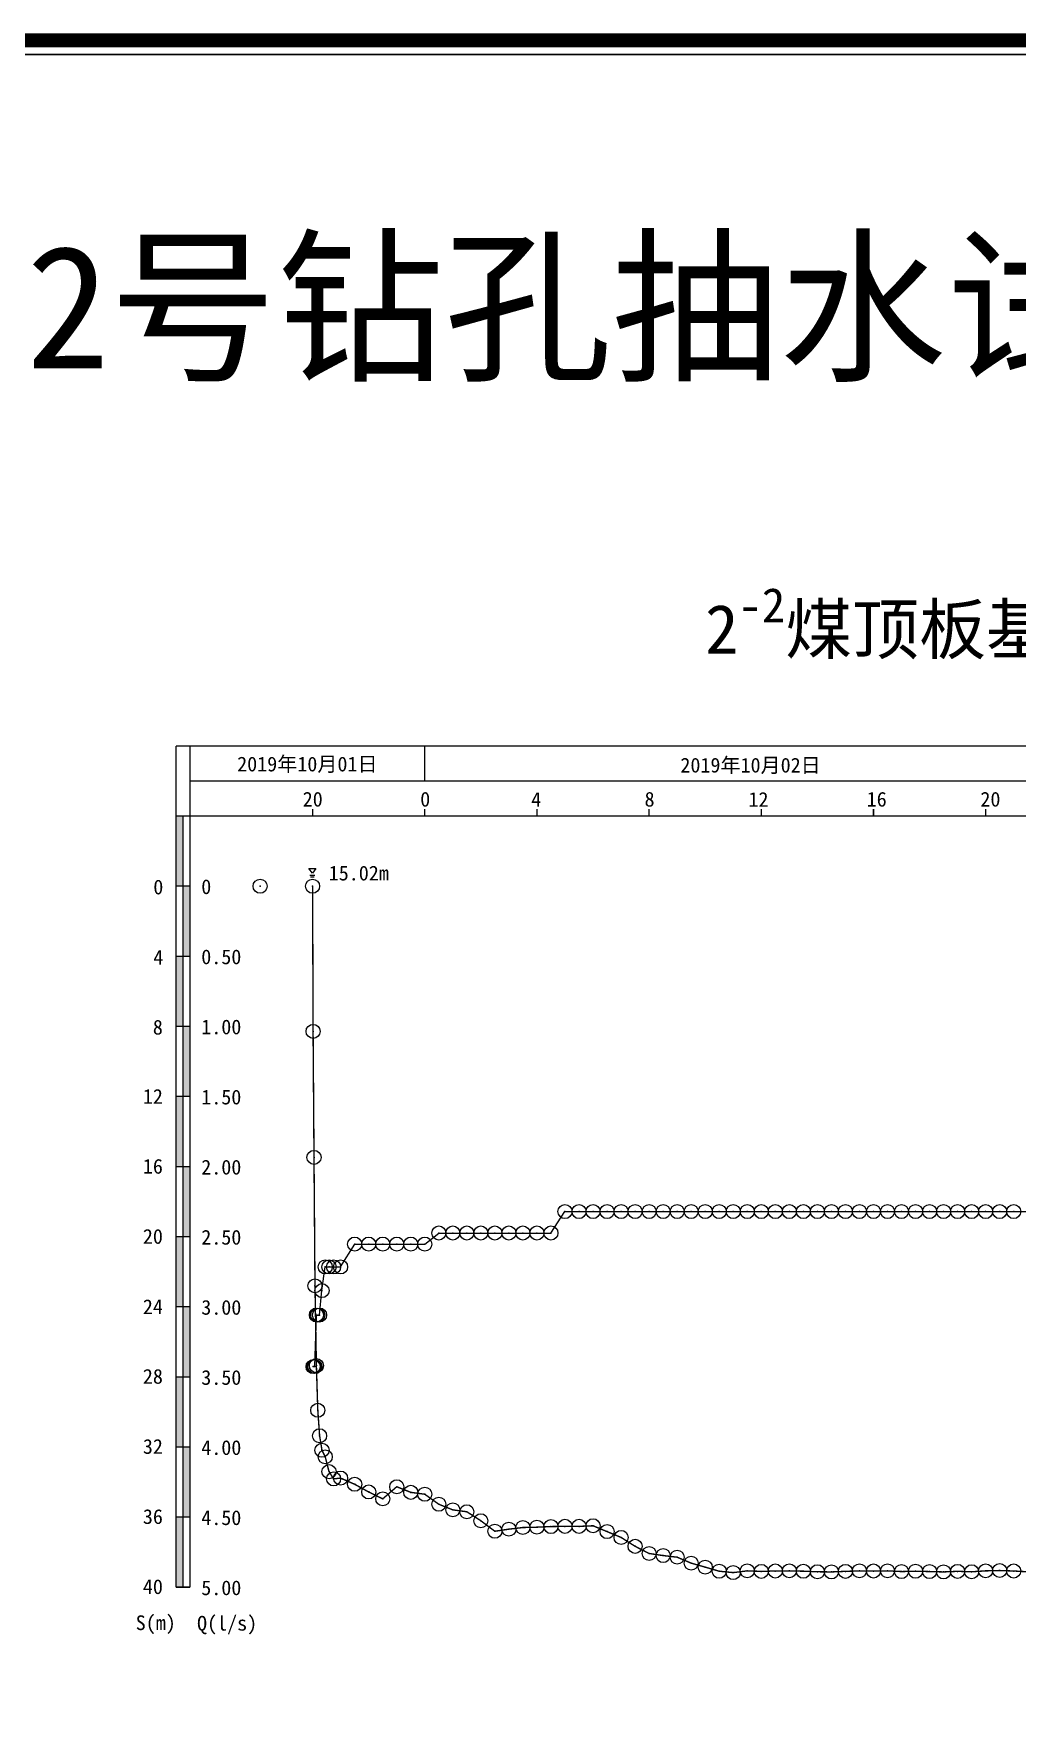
# Model space of a CAD drawing. Header units: millimetres. Extents: x -182 to 395, y -757 to 122.
# Drawn here: x -32.3 to 108, y -116.7 to 121.6 of the extents above; entities that cross this region are included whole.
import ezdxf

# ---------------------------------------------------------------- set-up
doc = ezdxf.new("R2010")
doc.units = ezdxf.units.MM
doc.header["$PDMODE"] = 32
doc.header["$PDSIZE"] = 2
for name, color, linetype in [('图框WL', 7, 'Continuous'), ('图框WT', 7, 'Continuous'), ('标尺WL', 7, 'Continuous'), ('标尺WT', 7, 'Continuous'), ('水位点WT', 7, 'Continuous'), ('水位线WL', 7, 'Continuous'), ('流量点WT', 7, 'Continuous'), ('流量线WL', 7, 'Continuous')]:
    doc.layers.add(name, color=color, linetype=linetype)
doc.styles.get("Standard").update_dxf_attribs({"font": ''})
doc.styles.get('Standard').set_extended_font_data('SimSun')

# ---------------------------------------------------------------- blocks, each defined once
blk = doc.blocks.new('449')
at = {"color": 18, "true_color": 0x000000}
for points in [[(0, 0), (0.857143, 0), (0.428571, -0.571429), (0, 0)], [(0.142857, -0.785714), (0.714286, -0.785714)], [(0.214286, -1), (0.642857, -1)]]:
    blk.add_lwpolyline(points, dxfattribs=at)

msp = doc.modelspace()

# ---------------------------------------------------------------- hatches: boundary and pattern name
h = msp.add_hatch(color=256)
h.paths.add_polyline_path([(-11.01, 10.02), (-12.01, 10.02), (-12.01, 5.02), (-12.01, 0.02), (-11.01, 0.02)])
h.paths.add_polyline_path([(-11.01, -9.98), (-10.01, -9.98), (-10.01, 0.02), (-11.01, 0.02)])
h.paths.add_polyline_path([(-12.01, -19.98), (-11.01, -19.98), (-11.01, -9.98), (-12.01, -9.98)])
h.paths.add_polyline_path([(-11.01, -29.98), (-10.01, -29.98), (-10.01, -19.98), (-11.01, -19.98)])
h.paths.add_polyline_path([(-12.01, -39.98), (-11.01, -39.98), (-11.01, -29.98), (-12.01, -29.98)])
h.paths.add_polyline_path([(-11.01, -49.98), (-10.01, -49.98), (-10.01, -39.98), (-11.01, -39.98)])
h.paths.add_polyline_path([(-11.01, -49.98), (-12.01, -49.98), (-12.01, -59.98), (-11.01, -59.98)])
h.paths.add_polyline_path([(-10.01, -59.98), (-11.01, -59.98), (-11.01, -69.98), (-10.01, -69.98)])
h.paths.add_polyline_path([(-12.01, -79.98), (-11.01, -79.98), (-11.01, -69.98), (-12.01, -69.98)])
at = {"layer": '流量点WT', "lineweight": 20}
h = msp.add_hatch(color=256, dxfattribs=at)
h.paths.add_polyline_path([(-10.01, -79.98), (-11.01, -79.98), (-11.01, -89.98), (-10.01, -89.98)])
h.paths.add_polyline_path([(-11.01, -89.98), (-12.01, -89.98), (-12.01, -99.98), (-11.01, -99.98)])

# ---------------------------------------------------------------- linework, layer by layer
at = {"layer": '图框WL'}
for points, const_width in [([(-180.64, -756.11), (-180.64, 120.64), (-180.64, 120.64), (394.04, 120.64)], 2), ([(-178.64, -754.11), (-178.64, 118.64), (-178.64, 118.64), (392.04, 118.64)], 0.2)]:
    msp.add_lwpolyline(points, dxfattribs=dict(at, const_width=const_width))
at = {"layer": '标尺WL', "const_width": 0.2}
for points in [[(-12.01, 20.02), (-10.01, 20.02)], [(-12.01, 10.02), (-12.01, 20.02)], [(-10.01, 15.02), (-10.01, 20.02)], [(-10.01, 20.02), (299.99, 20.02), (377.49, 19.97)], [(23.49, 20.02), (23.49, 15.02)], [(-10.01, 10.02), (-10.01, 15.02)], [(377.49, 15.02), (-10.01, 15.02)], [(-12.01, 10.02), (-11.01, 10.02)], [(-12.01, 10.02), (-12.01, 5.02), (-12.01, 5.02), (-12.01, 0.02)], [(-11.01, 10.02), (-10.01, 10.02)], [(-11.01, 0.02), (-11.01, 10.02)], [(-10.01, 0.02), (-10.01, 10.02)], [(-10.01, 10.02), (377.49, 10.02)], [(7.49, 11.02), (7.49, 10.02)], [(7.49, 11.02), (7.49, 10.02)], [(23.49, 11.02), (23.49, 10.02)], [(39.49, 11.02), (39.49, 10.02)], [(55.49, 11.02), (55.49, 10.02)], [(71.49, 11.02), (71.49, 10.02)], [(87.49, 11.02), (87.49, 10.02)], [(103.49, 11.02), (103.49, 10.02)], [(-12.01, 0.02), (-12.01, -6.12), (-12.01, -6.12), (-12.01, -9.98)], [(-12.01, 0.02), (-11.01, 0.02)], [(-11.01, -9.98), (-11.01, 0.02)], [(-11.01, 0.02), (-10.01, 0.02)], [(-10.01, -9.98), (-10.01, 0.02)], [(-12.01, -9.98), (-11.01, -9.98)], [(-12.01, -19.98), (-12.01, -9.98)], [(-11.01, -9.98), (-10.01, -9.98)], [(-11.01, -19.98), (-11.01, -9.98)], [(-10.01, -19.98), (-10.01, -9.98)], [(-12.01, -19.98), (-11.01, -19.98)], [(-12.01, -29.98), (-12.01, -19.98)], [(-11.01, -19.98), (-10.01, -19.98)], [(-11.01, -29.98), (-11.01, -19.98)], [(-10.01, -29.98), (-10.01, -19.98)], [(-12.01, -29.98), (-11.01, -29.98)], [(-12.01, -39.98), (-12.01, -29.98)], [(-11.01, -29.98), (-10.01, -29.98)], [(-11.01, -39.98), (-11.01, -29.98)], [(-10.01, -39.98), (-10.01, -29.98)], [(-12.01, -39.98), (-11.01, -39.98)], [(-12.01, -49.98), (-12.01, -39.98)], [(-11.01, -39.98), (-10.01, -39.98)], [(-11.01, -49.98), (-11.01, -39.98)], [(-10.01, -49.98), (-10.01, -39.98)], [(-12.01, -49.98), (-11.01, -49.98)], [(-12.01, -59.98), (-12.01, -49.98)], [(-11.01, -49.98), (-10.01, -49.98)], [(-11.01, -59.98), (-11.01, -49.98)], [(-10.01, -59.98), (-10.01, -49.98)], [(-12.01, -59.98), (-11.01, -59.98)], [(-12.01, -69.98), (-12.01, -59.98)], [(-11.01, -59.98), (-10.01, -59.98)], [(-11.01, -69.98), (-11.01, -59.98)], [(-10.01, -69.98), (-10.01, -59.98)], [(-12.01, -99.98), (-12.01, -69.98)], [(-12.01, -69.98), (-11.01, -69.98)], [(-11.01, -69.98), (-10.01, -69.98)], [(-11.01, -79.98), (-11.01, -69.98)], [(-10.01, -99.98), (-10.01, -69.98)], [(-12.01, -79.98), (-11.01, -79.98)], [(-11.01, -79.98), (-10.01, -79.98)], [(-11.01, -89.98), (-11.01, -79.98)], [(-12.01, -89.98), (-11.01, -89.98)], [(-11.01, -89.98), (-10.01, -89.98)], [(-11.01, -99.98), (-11.01, -89.98)], [(-12.01, -99.98), (-11.01, -99.98)], [(-11.01, -99.98), (-10.01, -99.98)]]:
    msp.add_lwpolyline(points, dxfattribs=at)
at = {"layer": '水位点WT', "color": 5, "lineweight": 20}
for p in [(7.49, 0), (7.56, -20.7), (7.69, -38.67), (7.83, -57), (8.03, -68.38), (8.23, -74.75), (8.49, -78.38), (8.83, -80.45), (9.29, -81.38), (9.83, -83.5), (11.49, -84.42), (10.49, -84.53), (13.49, -85.3), (15.49, -86.4), (19.49, -85.65), (21.49, -86.45), (23.49, -86.72), (17.49, -87.38), (25.49, -88.15), (27.49, -88.95), (29.49, -89.22), (31.49, -90.5), (37.49, -91.47), (39.49, -91.42), (41.49, -91.33), (43.49, -91.3), (45.49, -91.3), (47.49, -91.22), (33.49, -92), (35.49, -91.7), (49.49, -92.05), (51.49, -92.88), (53.49, -94.15), (55.49, -95.17), (57.49, -95.47), (59.49, -95.7), (61.49, -96.55), (63.49, -97.12), (65.49, -97.7), (67.49, -97.9), (69.49, -97.65), (71.49, -97.72), (73.49, -97.67), (75.49, -97.65), (77.49, -97.7), (79.49, -97.78), (81.49, -97.8), (83.49, -97.72), (85.49, -97.65), (87.49, -97.67), (89.49, -97.65), (91.49, -97.75), (93.49, -97.7), (95.49, -97.75), (97.49, -97.8), (99.49, -97.72), (101.49, -97.78), (103.49, -97.65), (105.49, -97.6), (107.49, -97.67)]:
    msp.add_point(p, dxfattribs=at)
at = {"layer": '水位线WL', "color": 5, "lineweight": 20, "const_width": 0.2}
msp.add_lwpolyline([(7.49, 0), (7.56, -20.7), (7.69, -38.67), (7.83, -57), (8.03, -68.38), (8.23, -74.75), (8.49, -78.38), (8.83, -80.45), (9.29, -81.38), (9.83, -83.5), (10.49, -84.53), (11.49, -84.42), (13.49, -85.3), (15.49, -86.4), (17.49, -87.38), (19.49, -85.65), (21.49, -86.45), (23.49, -86.72), (25.49, -88.15), (27.49, -88.95), (29.49, -89.22), (31.49, -90.5), (33.49, -92), (35.49, -91.7), (37.49, -91.47), (39.49, -91.42), (41.49, -91.33), (43.49, -91.3), (45.49, -91.3), (47.49, -91.22), (49.49, -92.05), (51.49, -92.88), (53.49, -94.15), (55.49, -95.17), (57.49, -95.47), (59.49, -95.7), (61.49, -96.55), (63.49, -97.12), (65.49, -97.7), (67.49, -97.9), (69.49, -97.65), (71.49, -97.72), (73.49, -97.67), (75.49, -97.65), (77.49, -97.7), (79.49, -97.78), (81.49, -97.8), (83.49, -97.72), (85.49, -97.65), (87.49, -97.67), (89.49, -97.65), (91.49, -97.75), (93.49, -97.7), (95.49, -97.75), (97.49, -97.8), (99.49, -97.72), (101.49, -97.78), (103.49, -97.65), (105.49, -97.6), (107.49, -97.67), (109.49, -97.78)], dxfattribs=at)
at = {"layer": '流量点WT', "lineweight": 20}
msp.add_point((0, 0), dxfattribs=at)
at = {"layer": '流量点WT', "color": 4, "lineweight": 20}
for p in [(43.49, -46.4), (45.49, -46.4), (47.49, -46.4), (49.49, -46.4), (51.49, -46.4), (53.49, -46.4), (55.49, -46.4), (57.49, -46.4), (59.49, -46.4), (61.49, -46.4), (63.49, -46.4), (65.49, -46.4), (67.49, -46.4), (69.49, -46.4), (71.49, -46.4), (73.49, -46.4), (75.49, -46.4), (77.49, -46.4), (79.49, -46.4), (81.49, -46.4), (83.49, -46.4), (85.49, -46.4), (87.49, -46.4), (89.49, -46.4), (91.49, -46.4), (93.49, -46.4), (95.49, -46.4), (97.49, -46.4), (99.49, -46.4), (101.49, -46.4), (103.49, -46.4), (105.49, -46.4), (107.49, -46.4), (13.49, -51.04), (15.49, -51.04), (17.49, -51.04), (19.49, -51.04), (21.49, -51.04), (23.49, -51.04), (25.49, -49.46), (27.49, -49.46), (29.49, -49.46), (31.49, -49.46), (33.49, -49.46), (35.49, -49.46), (37.49, -49.46), (39.49, -49.46), (41.49, -49.46), (9.29, -54.3), (9.83, -54.3), (10.49, -54.3), (11.49, -54.3), (8.83, -57.68), (8.03, -61.16), (8.23, -61.16), (8.49, -61.16), (7.56, -68.52), (7.69, -68.52), (7.83, -68.52)]:
    msp.add_point(p, dxfattribs=at)
at = {"layer": '流量线WL', "color": 4, "lineweight": 20}
msp.add_lwpolyline([(7.56, -68.52), (7.56, -68.52), (7.69, -68.52), (7.83, -68.52), (8.03, -61.16), (8.23, -61.16), (8.49, -61.16), (8.83, -57.68), (9.29, -54.3), (9.83, -54.3), (10.49, -54.3), (11.49, -54.3), (13.49, -51.04), (15.49, -51.04), (17.49, -51.04), (19.49, -51.04), (21.49, -51.04), (23.49, -51.04), (25.49, -49.46), (27.49, -49.46), (29.49, -49.46), (31.49, -49.46), (33.49, -49.46), (35.49, -49.46), (37.49, -49.46), (39.49, -49.46), (41.49, -49.46), (43.49, -46.4), (45.49, -46.4), (47.49, -46.4), (49.49, -46.4), (51.49, -46.4), (53.49, -46.4), (55.49, -46.4), (57.49, -46.4), (59.49, -46.4), (61.49, -46.4), (63.49, -46.4), (65.49, -46.4), (67.49, -46.4), (69.49, -46.4), (71.49, -46.4), (73.49, -46.4), (75.49, -46.4), (77.49, -46.4), (79.49, -46.4), (81.49, -46.4), (83.49, -46.4), (85.49, -46.4), (87.49, -46.4), (89.49, -46.4), (91.49, -46.4), (93.49, -46.4), (95.49, -46.4), (97.49, -46.4), (99.49, -46.4), (101.49, -46.4), (103.49, -46.4), (105.49, -46.4), (107.49, -46.4), (109.49, -46.4)], dxfattribs=at)

# ---------------------------------------------------------------- block references
at = {"layer": '标尺WT', "color": 5, "xscale": 1.2, "yscale": 1.2}
msp.add_blockref('449', (6.94, 2.54), dxfattribs=at)

# ---------------------------------------------------------------- texts
at = {"layer": '图框WT', "insert": (-57.19, 71.78), "char_height": 17.5, "width": 542.5, "attachment_point": 7}
msp.add_mtext('\\A1;SW2号钻孔抽水试验综合成果图', dxfattribs=at)
at = {"layer": '标尺WT', "attachment_point": 7}
for s, insert, char_height, width in [('\\A1; 2{\\H0.7x;\\S-2^ ;}煤顶板基岩段含水层段抽水试验历时曲线', (58.71, 32.31), 7, 294), ('\\A1;2019年10月01日', (-3.27, 16.15), 2.1, 29.4), ('\\A1;2019年10月02日', (59.95, 15.99), 2.1, 29.4), ('\\A1;20', (6.08, 11.33), 2.1, 4.2), ('\\A1;0', (22.84, 11.33), 2.1, 4.2), ('\\A1;4', (38.67, 11.33), 2.1, 2.1), ('\\A1;8', (54.84, 11.33), 2.1, 2.1), ('\\A1;12', (69.66, 11.33), 2.1, 4.2), ('\\A1;16', (86.52, 11.33), 2.1, 4.2), ('\\A1;20', (102.74, 11.33), 2.1, 4.2), ('\\A1;0', (-15.23, -1.19), 2.1, 2.1), ('\\A1;0', (-8.39, -1.15), 2.1, 2.1), ('\\A1;4', (-15.23, -11.19), 2.1, 2.1), ('\\A1;0.50', (-8.39, -11.15), 2.1, 10.5), ('\\A1;1.00', (-8.39, -21.15), 2.1, 10.5), ('\\A1;8', (-15.3, -21.19), 2.1, 2.0193), ('\\A1;12', (-16.72, -31.03), 2.1, 4.2), ('\\A1;1.50', (-8.39, -31.15), 2.1, 10.5), ('\\A1;16', (-16.72, -41.03), 2.1, 4.2), ('\\A1;2.00', (-8.39, -41.15), 2.1, 10.5), ('\\A1;20', (-16.72, -51.03), 2.1, 4.2), ('\\A1;2.50', (-8.39, -51.15), 2.1, 10.5), ('\\A1;24', (-16.72, -61.03), 2.1, 4.2), ('\\A1;3.00', (-8.39, -61.15), 2.1, 10.5), ('\\A1;28', (-16.72, -70.99), 2.1, 4.2), ('\\A1;3.50', (-8.39, -71.15), 2.1, 10.5), ('\\A1;32', (-16.72, -80.99), 2.1, 4.2), ('\\A1;4.00', (-8.39, -81.15), 2.1, 10.5), ('\\A1;36', (-16.72, -90.99), 2.1, 4.2), ('\\A1;4.50', (-8.39, -91.15), 2.1, 10.5), ('\\A1;40', (-16.72, -100.99), 2.1, 4.2), ('\\A1;5.00', (-8.39, -101.15), 2.1, 10.5), ('\\A1;S(m)', (-17.74, -106.66), 2.1, 8.4), ('Q(l/s)', (-8.99, -106.73), 2.1, 12.6)]:
    msp.add_mtext(s, dxfattribs=dict(at, insert=insert, char_height=char_height, width=width))
at = {"layer": '标尺WT', "color": 5, "insert": (9.79, 0.79), "char_height": 2.1, "width": 12.6, "attachment_point": 7}
msp.add_mtext('\\A1;15.02m', dxfattribs=at)

doc.saveas('drawing.dxf')
